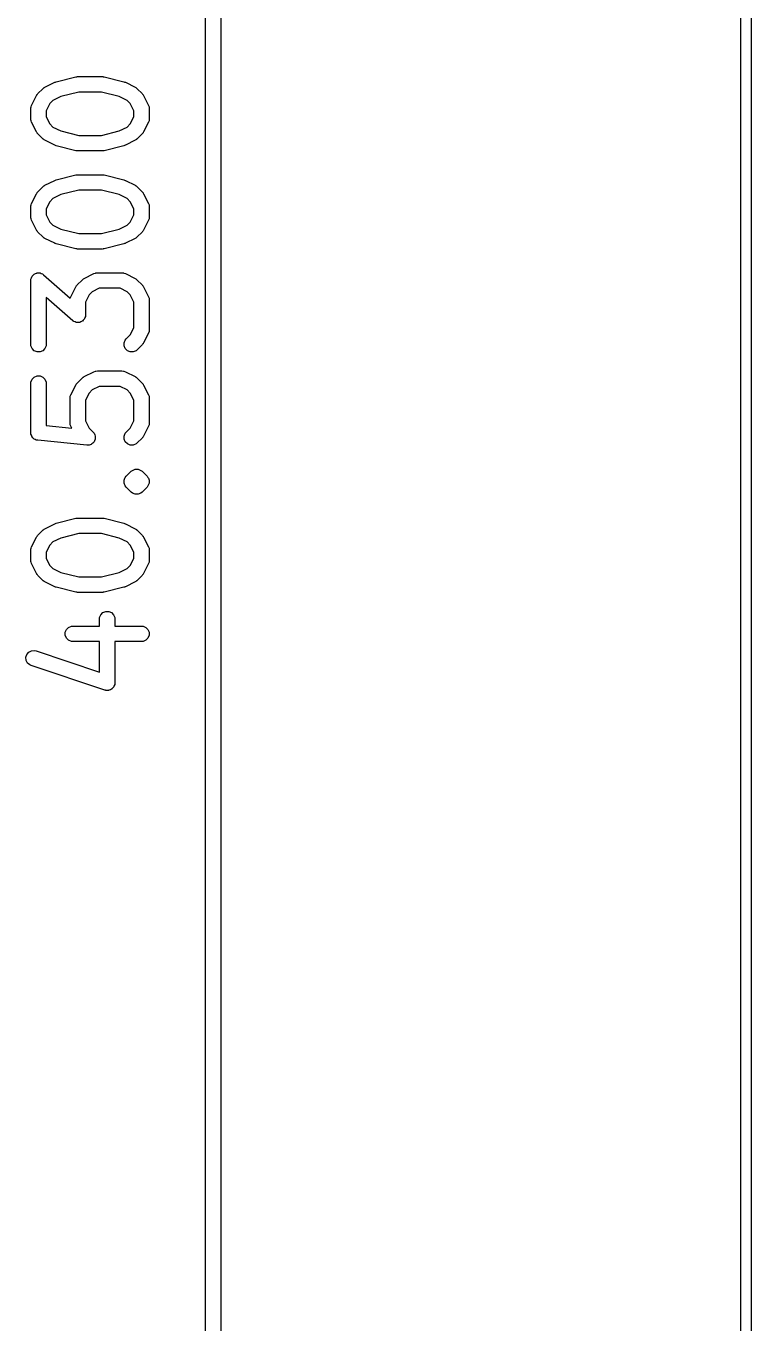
# Model space of a CAD drawing. Header units: inches. Extents: x 4.8 to 6.93, y -5.65 to -3.45.
# Drawn here: x 5.1185 to 5.3956, y -5.1571 to -4.6614 of the extents above; entities that cross this region are included whole.
import ezdxf

# ---------------------------------------------------------------- set-up
doc = ezdxf.new("R2010")
doc.units = ezdxf.units.IN
doc.header["$MEASUREMENT"] = 0
doc.layers.add('F.Silkscreen', color=41, linetype='CONTINUOUS', true_color=0xf2eda1)

msp = doc.modelspace()

# ---------------------------------------------------------------- linework, layer by layer
at = {"layer": 'F.Silkscreen', "linetype": 'CONTINUOUS'}
for p, q in [((5.1871, -5.51634), (5.1871, -3.9448)), ((5.193, -3.9448), (5.193, -5.51634)), ((5.39162, -5.42998), (5.39162, -4.03116)), ((5.39556, -4.03116), (5.39556, -5.42998)), ((5.12574, -4.68481), (5.12949, -4.68293)), ((5.12949, -4.68293), (5.12953, -4.68292)), ((5.12953, -4.68292), (5.12955, -4.6829)), ((5.12955, -4.6829), (5.12979, -4.68282)), ((5.12979, -4.68282), (5.13003, -4.68273)), ((5.13003, -4.68273), (5.13005, -4.68272)), ((5.13005, -4.68272), (5.13009, -4.68271)), ((5.13009, -4.68271), (5.13759, -4.68083)), ((5.13759, -4.68083), (5.13769, -4.68082)), ((5.13769, -4.68082), (5.13773, -4.6808)), ((5.13773, -4.6808), (5.13795, -4.68078)), ((5.13795, -4.68078), (5.13816, -4.68075)), ((5.13816, -4.68075), (5.13821, -4.68076)), ((5.13821, -4.68076), (5.13831, -4.68075)), ((5.13831, -4.68075), (5.14768, -4.68075)), ((5.14768, -4.68075), (5.14778, -4.68076)), ((5.14778, -4.68076), (5.14782, -4.68075)), ((5.14782, -4.68075), (5.14804, -4.68078)), ((5.14804, -4.68078), (5.14826, -4.6808)), ((5.14826, -4.6808), (5.1483, -4.68082)), ((5.1483, -4.68082), (5.1484, -4.68083)), ((5.1484, -4.68083), (5.1559, -4.68271)), ((5.1559, -4.68271), (5.15594, -4.68272)), ((5.15594, -4.68272), (5.15596, -4.68273)), ((5.15596, -4.68273), (5.1562, -4.68282)), ((5.1562, -4.68282), (5.15644, -4.6829)), ((5.15644, -4.6829), (5.15646, -4.68292)), ((5.15646, -4.68292), (5.1565, -4.68293)), ((5.1565, -4.68293), (5.16025, -4.68481)), ((5.12067, -4.69175), (5.12254, -4.688)), ((5.12254, -4.688), (5.1227, -4.68775)), ((5.1227, -4.68775), (5.12273, -4.68768)), ((5.12273, -4.68768), (5.1228, -4.6876)), ((5.1228, -4.6876), (5.12285, -4.68751)), ((5.12285, -4.68751), (5.12291, -4.68746)), ((5.12291, -4.68746), (5.1231, -4.68723)), ((5.1231, -4.68723), (5.12497, -4.68536)), ((5.12497, -4.68536), (5.1252, -4.68517)), ((5.1252, -4.68517), (5.12525, -4.68512)), ((5.12525, -4.68512), (5.12534, -4.68506)), ((5.12534, -4.68506), (5.12542, -4.68499)), ((5.12542, -4.68499), (5.12549, -4.68496)), ((5.12549, -4.68496), (5.12574, -4.68481)), ((5.13184, -4.68836), (5.12881, -4.68987)), ((5.13867, -4.68665), (5.13184, -4.68836)), ((5.14732, -4.68665), (5.13867, -4.68665)), ((5.15415, -4.68836), (5.14732, -4.68665)), ((5.15718, -4.68987), (5.15415, -4.68836)), ((5.16025, -4.68481), (5.1605, -4.68496)), ((5.1605, -4.68496), (5.16057, -4.68499)), ((5.16057, -4.68499), (5.16065, -4.68506)), ((5.16065, -4.68506), (5.16074, -4.68512)), ((5.16074, -4.68512), (5.16079, -4.68517)), ((5.16079, -4.68517), (5.16102, -4.68536)), ((5.16102, -4.68536), (5.16289, -4.68723)), ((5.16289, -4.68723), (5.16308, -4.68746)), ((5.16308, -4.68746), (5.16314, -4.68751)), ((5.16314, -4.68751), (5.16319, -4.6876)), ((5.16319, -4.6876), (5.16326, -4.68768)), ((5.16326, -4.68768), (5.16329, -4.68775)), ((5.16329, -4.68775), (5.16345, -4.688)), ((5.16345, -4.688), (5.16532, -4.69175)), ((5.12036, -4.69307), (5.12041, -4.6925)), ((5.12036, -4.69682), (5.12036, -4.69307)), ((5.12041, -4.6925), (5.12045, -4.6924)), ((5.12045, -4.6924), (5.12046, -4.69229)), ((5.12046, -4.69229), (5.12067, -4.69175)), ((5.12761, -4.69107), (5.12626, -4.69377)), ((5.12626, -4.69377), (5.12626, -4.69612)), ((5.12881, -4.68987), (5.12761, -4.69107)), ((5.15838, -4.69107), (5.15718, -4.68987)), ((5.15973, -4.69377), (5.15838, -4.69107)), ((5.15973, -4.69612), (5.15973, -4.69377)), ((5.16532, -4.69175), (5.16553, -4.69229)), ((5.16553, -4.69229), (5.16553, -4.6924)), ((5.16553, -4.6924), (5.16558, -4.6925)), ((5.16558, -4.6925), (5.16563, -4.69307)), ((5.16563, -4.69307), (5.16563, -4.69682)), ((5.12041, -4.6974), (5.12036, -4.69682)), ((5.12045, -4.6975), (5.12041, -4.6974)), ((5.12046, -4.6976), (5.12045, -4.6975)), ((5.12067, -4.69814), (5.12046, -4.6976)), ((5.12254, -4.70189), (5.12067, -4.69814)), ((5.12626, -4.69612), (5.12761, -4.69882)), ((5.12761, -4.69882), (5.12881, -4.70002)), ((5.15718, -4.70002), (5.15838, -4.69882)), ((5.15838, -4.69882), (5.15973, -4.69612)), ((5.16532, -4.69814), (5.16345, -4.70189)), ((5.16553, -4.6976), (5.16532, -4.69814)), ((5.16558, -4.6974), (5.16553, -4.6975)), ((5.16553, -4.6975), (5.16553, -4.6976)), ((5.16563, -4.69682), (5.16558, -4.6974)), ((5.1227, -4.70214), (5.12254, -4.70189)), ((5.12273, -4.70221), (5.1227, -4.70214)), ((5.1228, -4.70229), (5.12273, -4.70221)), ((5.12285, -4.70238), (5.1228, -4.70229)), ((5.12291, -4.70243), (5.12285, -4.70238)), ((5.1231, -4.70266), (5.12291, -4.70243)), ((5.12497, -4.70453), (5.1231, -4.70266)), ((5.12881, -4.70002), (5.13184, -4.70153)), ((5.13184, -4.70153), (5.13867, -4.70324)), ((5.13867, -4.70324), (5.14732, -4.70324)), ((5.14732, -4.70324), (5.15415, -4.70153)), ((5.15415, -4.70153), (5.15718, -4.70002)), ((5.16289, -4.70266), (5.16102, -4.70453)), ((5.16308, -4.70243), (5.16289, -4.70266)), ((5.16314, -4.70238), (5.16308, -4.70243)), ((5.16319, -4.70229), (5.16314, -4.70238)), ((5.16326, -4.70221), (5.16319, -4.70229)), ((5.16329, -4.70214), (5.16326, -4.70221)), ((5.16345, -4.70189), (5.16329, -4.70214)), ((5.1252, -4.70472), (5.12497, -4.70453)), ((5.12525, -4.70478), (5.1252, -4.70472)), ((5.12534, -4.70483), (5.12525, -4.70478)), ((5.12542, -4.7049), (5.12534, -4.70483)), ((5.12549, -4.70493), (5.12542, -4.7049)), ((5.12574, -4.70509), (5.12549, -4.70493)), ((5.12949, -4.70696), (5.12574, -4.70509)), ((5.12953, -4.70698), (5.12949, -4.70696)), ((5.12955, -4.70699), (5.12953, -4.70698)), ((5.12979, -4.70708), (5.12955, -4.70699)), ((5.13003, -4.70717), (5.12979, -4.70708)), ((5.13005, -4.70717), (5.13003, -4.70717)), ((5.13009, -4.70719), (5.13005, -4.70717)), ((5.13759, -4.70906), (5.13009, -4.70719)), ((5.13769, -4.70907), (5.13759, -4.70906)), ((5.13773, -4.70909), (5.13769, -4.70907)), ((5.13795, -4.70911), (5.13773, -4.70909)), ((5.13816, -4.70914), (5.13795, -4.70911)), ((5.13821, -4.70914), (5.13816, -4.70914)), ((5.13831, -4.70915), (5.13821, -4.70914)), ((5.14768, -4.70915), (5.13831, -4.70915)), ((5.14778, -4.70914), (5.14768, -4.70915)), ((5.14782, -4.70914), (5.14778, -4.70914)), ((5.14804, -4.70911), (5.14782, -4.70914)), ((5.14826, -4.70909), (5.14804, -4.70911)), ((5.1483, -4.70907), (5.14826, -4.70909)), ((5.1484, -4.70906), (5.1483, -4.70907)), ((5.1559, -4.70719), (5.1484, -4.70906)), ((5.15594, -4.70717), (5.1559, -4.70719)), ((5.15596, -4.70717), (5.15594, -4.70717)), ((5.1562, -4.70708), (5.15596, -4.70717)), ((5.15644, -4.70699), (5.1562, -4.70708)), ((5.15646, -4.70698), (5.15644, -4.70699)), ((5.1565, -4.70696), (5.15646, -4.70698)), ((5.16025, -4.70509), (5.1565, -4.70696)), ((5.1605, -4.70493), (5.16025, -4.70509)), ((5.16057, -4.7049), (5.1605, -4.70493)), ((5.16065, -4.70483), (5.16057, -4.7049)), ((5.16074, -4.70478), (5.16065, -4.70483)), ((5.16079, -4.70472), (5.16074, -4.70478)), ((5.16102, -4.70453), (5.16079, -4.70472)), ((5.13009, -4.7202), (5.13759, -4.71833)), ((5.13759, -4.71833), (5.13769, -4.71831)), ((5.13769, -4.71831), (5.13773, -4.7183)), ((5.13773, -4.7183), (5.13795, -4.71828)), ((5.13795, -4.71828), (5.13816, -4.71824)), ((5.13816, -4.71824), (5.13821, -4.71825)), ((5.13821, -4.71825), (5.13831, -4.71824)), ((5.13831, -4.71824), (5.14768, -4.71824)), ((5.14768, -4.71824), (5.14778, -4.71825)), ((5.14778, -4.71825), (5.14782, -4.71824)), ((5.14782, -4.71824), (5.14804, -4.71828)), ((5.14804, -4.71828), (5.14826, -4.7183)), ((5.14826, -4.7183), (5.1483, -4.71831)), ((5.1483, -4.71831), (5.1484, -4.71833)), ((5.1484, -4.71833), (5.1559, -4.7202)), ((5.1231, -4.72473), (5.12497, -4.72286)), ((5.12497, -4.72286), (5.1252, -4.72267)), ((5.1252, -4.72267), (5.12525, -4.72261)), ((5.12525, -4.72261), (5.12534, -4.72255)), ((5.12534, -4.72255), (5.12542, -4.72249)), ((5.12542, -4.72249), (5.12549, -4.72246)), ((5.12549, -4.72246), (5.12574, -4.7223)), ((5.12574, -4.7223), (5.12949, -4.72043)), ((5.12949, -4.72043), (5.12953, -4.72041)), ((5.12953, -4.72041), (5.12955, -4.7204)), ((5.12955, -4.7204), (5.12979, -4.72031)), ((5.12979, -4.72031), (5.13003, -4.72022)), ((5.13003, -4.72022), (5.13005, -4.72022)), ((5.13005, -4.72022), (5.13009, -4.7202)), ((5.1559, -4.7202), (5.15594, -4.72022)), ((5.15594, -4.72022), (5.15596, -4.72022)), ((5.15596, -4.72022), (5.1562, -4.72031)), ((5.1562, -4.72031), (5.15644, -4.7204)), ((5.15644, -4.7204), (5.15646, -4.72041)), ((5.15646, -4.72041), (5.1565, -4.72043)), ((5.1565, -4.72043), (5.16025, -4.7223)), ((5.16025, -4.7223), (5.1605, -4.72246)), ((5.1605, -4.72246), (5.16057, -4.72249)), ((5.16057, -4.72249), (5.16065, -4.72255)), ((5.16065, -4.72255), (5.16074, -4.72261)), ((5.16074, -4.72261), (5.16079, -4.72267)), ((5.16079, -4.72267), (5.16102, -4.72286)), ((5.16102, -4.72286), (5.16289, -4.72473)), ((5.12067, -4.72925), (5.12254, -4.7255)), ((5.12254, -4.7255), (5.1227, -4.72525)), ((5.1227, -4.72525), (5.12273, -4.72518)), ((5.12273, -4.72518), (5.1228, -4.7251)), ((5.1228, -4.7251), (5.12285, -4.72501)), ((5.12285, -4.72501), (5.12291, -4.72496)), ((5.12291, -4.72496), (5.1231, -4.72473)), ((5.12761, -4.72857), (5.12626, -4.73126)), ((5.12881, -4.72737), (5.12761, -4.72857)), ((5.13184, -4.72585), (5.12881, -4.72737)), ((5.13867, -4.72415), (5.13184, -4.72585)), ((5.14732, -4.72415), (5.13867, -4.72415)), ((5.15415, -4.72585), (5.14732, -4.72415)), ((5.15718, -4.72737), (5.15415, -4.72585)), ((5.15838, -4.72857), (5.15718, -4.72737)), ((5.15973, -4.73126), (5.15838, -4.72857)), ((5.16289, -4.72473), (5.16308, -4.72496)), ((5.16308, -4.72496), (5.16314, -4.72501)), ((5.16314, -4.72501), (5.16319, -4.7251)), ((5.16319, -4.7251), (5.16326, -4.72518)), ((5.16326, -4.72518), (5.16329, -4.72525)), ((5.16329, -4.72525), (5.16345, -4.7255)), ((5.16345, -4.7255), (5.16532, -4.72925)), ((5.12036, -4.73057), (5.12041, -4.72999)), ((5.12036, -4.73432), (5.12036, -4.73057)), ((5.12041, -4.72999), (5.12045, -4.72989)), ((5.12045, -4.72989), (5.12046, -4.72979)), ((5.12046, -4.72979), (5.12067, -4.72925)), ((5.12626, -4.73126), (5.12626, -4.73362)), ((5.12626, -4.73362), (5.12761, -4.73632)), ((5.15838, -4.73632), (5.15973, -4.73362)), ((5.15973, -4.73362), (5.15973, -4.73126)), ((5.16532, -4.72925), (5.16553, -4.72979)), ((5.16553, -4.72979), (5.16553, -4.72989)), ((5.16553, -4.72989), (5.16558, -4.72999)), ((5.16558, -4.72999), (5.16563, -4.73057)), ((5.16563, -4.73057), (5.16563, -4.73432)), ((5.12041, -4.73489), (5.12036, -4.73432)), ((5.12045, -4.73499), (5.12041, -4.73489)), ((5.12046, -4.7351), (5.12045, -4.73499)), ((5.12067, -4.73564), (5.12046, -4.7351)), ((5.12254, -4.73939), (5.12067, -4.73564)), ((5.12761, -4.73632), (5.12881, -4.73751)), ((5.12881, -4.73751), (5.13184, -4.73903)), ((5.15415, -4.73903), (5.15718, -4.73751)), ((5.15718, -4.73751), (5.15838, -4.73632)), ((5.16532, -4.73564), (5.16345, -4.73939)), ((5.16553, -4.7351), (5.16532, -4.73564)), ((5.16558, -4.73489), (5.16553, -4.73499)), ((5.16553, -4.73499), (5.16553, -4.7351)), ((5.16563, -4.73432), (5.16558, -4.73489)), ((5.1227, -4.73963), (5.12254, -4.73939)), ((5.12273, -4.73971), (5.1227, -4.73963)), ((5.1228, -4.73979), (5.12273, -4.73971)), ((5.12285, -4.73988), (5.1228, -4.73979)), ((5.12291, -4.73993), (5.12285, -4.73988)), ((5.1231, -4.74015), (5.12291, -4.73993)), ((5.12497, -4.74203), (5.1231, -4.74015)), ((5.1252, -4.74221), (5.12497, -4.74203)), ((5.12525, -4.74227), (5.1252, -4.74221)), ((5.12534, -4.74233), (5.12525, -4.74227)), ((5.12542, -4.7424), (5.12534, -4.74233)), ((5.12549, -4.74243), (5.12542, -4.7424)), ((5.12574, -4.74258), (5.12549, -4.74243)), ((5.12949, -4.74446), (5.12574, -4.74258)), ((5.13184, -4.73903), (5.13867, -4.74074)), ((5.13867, -4.74074), (5.14732, -4.74074)), ((5.14732, -4.74074), (5.15415, -4.73903)), ((5.16025, -4.74258), (5.1565, -4.74446)), ((5.1605, -4.74243), (5.16025, -4.74258)), ((5.16057, -4.7424), (5.1605, -4.74243)), ((5.16065, -4.74233), (5.16057, -4.7424)), ((5.16074, -4.74227), (5.16065, -4.74233)), ((5.16079, -4.74221), (5.16074, -4.74227)), ((5.16102, -4.74203), (5.16079, -4.74221)), ((5.16289, -4.74015), (5.16102, -4.74203)), ((5.16308, -4.73993), (5.16289, -4.74015)), ((5.16314, -4.73988), (5.16308, -4.73993)), ((5.16319, -4.73979), (5.16314, -4.73988)), ((5.16326, -4.73971), (5.16319, -4.73979)), ((5.16329, -4.73963), (5.16326, -4.73971)), ((5.16345, -4.73939), (5.16329, -4.73963)), ((5.12953, -4.74447), (5.12949, -4.74446)), ((5.12955, -4.74449), (5.12953, -4.74447)), ((5.12979, -4.74457), (5.12955, -4.74449)), ((5.13003, -4.74466), (5.12979, -4.74457)), ((5.13005, -4.74467), (5.13003, -4.74466)), ((5.13009, -4.74468), (5.13005, -4.74467)), ((5.13759, -4.74656), (5.13009, -4.74468)), ((5.13769, -4.74657), (5.13759, -4.74656)), ((5.13773, -4.74659), (5.13769, -4.74657)), ((5.13795, -4.74661), (5.13773, -4.74659)), ((5.13816, -4.74664), (5.13795, -4.74661)), ((5.13821, -4.74663), (5.13816, -4.74664)), ((5.13831, -4.74664), (5.13821, -4.74663)), ((5.14768, -4.74664), (5.13831, -4.74664)), ((5.14778, -4.74663), (5.14768, -4.74664)), ((5.14782, -4.74664), (5.14778, -4.74663)), ((5.14804, -4.74661), (5.14782, -4.74664)), ((5.14826, -4.74659), (5.14804, -4.74661)), ((5.1483, -4.74657), (5.14826, -4.74659)), ((5.1484, -4.74656), (5.1483, -4.74657)), ((5.1559, -4.74468), (5.1484, -4.74656)), ((5.15594, -4.74467), (5.1559, -4.74468)), ((5.15596, -4.74466), (5.15594, -4.74467)), ((5.1562, -4.74457), (5.15596, -4.74466)), ((5.15644, -4.74449), (5.1562, -4.74457)), ((5.15646, -4.74447), (5.15644, -4.74449)), ((5.1565, -4.74446), (5.15646, -4.74447)), ((5.12036, -4.75869), (5.12039, -4.75838)), ((5.12036, -4.78306), (5.12036, -4.75869)), ((5.12038, -4.75831), (5.1204, -4.75825)), ((5.12039, -4.75838), (5.12038, -4.75831)), ((5.1204, -4.75825), (5.12041, -4.75811)), ((5.12041, -4.75811), (5.1206, -4.75767)), ((5.1206, -4.75767), (5.12075, -4.75722)), ((5.12075, -4.75722), (5.12082, -4.75714)), ((5.12082, -4.75714), (5.12085, -4.75705)), ((5.12085, -4.75705), (5.12119, -4.75671)), ((5.12119, -4.75671), (5.12151, -4.75635)), ((5.12151, -4.75635), (5.1216, -4.7563)), ((5.1216, -4.7563), (5.12167, -4.75623)), ((5.12167, -4.75623), (5.12211, -4.75605)), ((5.12211, -4.75605), (5.12254, -4.75584)), ((5.12254, -4.75584), (5.12264, -4.75583)), ((5.12264, -4.75583), (5.12273, -4.75579)), ((5.12273, -4.75579), (5.12321, -4.75579)), ((5.12321, -4.75579), (5.12369, -4.75576)), ((5.12369, -4.75576), (5.12379, -4.75579)), ((5.12379, -4.75579), (5.12389, -4.75579)), ((5.12389, -4.75579), (5.12433, -4.75598)), ((5.12433, -4.75598), (5.12478, -4.75613)), ((5.12478, -4.75613), (5.1249, -4.75621)), ((5.1249, -4.75621), (5.12495, -4.75623)), ((5.12495, -4.75623), (5.125, -4.75629)), ((5.125, -4.75629), (5.12525, -4.75647)), ((5.12525, -4.75647), (5.13546, -4.7654)), ((5.13809, -4.76035), (5.13997, -4.75848)), ((5.13997, -4.75848), (5.1402, -4.75829)), ((5.1402, -4.75829), (5.14025, -4.75823)), ((5.14025, -4.75823), (5.14034, -4.75817)), ((5.14034, -4.75817), (5.14042, -4.75811)), ((5.14042, -4.75811), (5.14049, -4.75808)), ((5.14049, -4.75808), (5.14074, -4.75792)), ((5.14074, -4.75792), (5.14449, -4.75605)), ((5.14449, -4.75605), (5.14503, -4.75584)), ((5.14503, -4.75584), (5.14513, -4.75583)), ((5.14513, -4.75583), (5.14523, -4.75579)), ((5.14523, -4.75579), (5.14581, -4.75574)), ((5.14581, -4.75574), (5.15518, -4.75574)), ((5.15518, -4.75574), (5.15576, -4.75579)), ((5.15576, -4.75579), (5.15585, -4.75583)), ((5.15585, -4.75583), (5.15596, -4.75584)), ((5.15596, -4.75584), (5.1565, -4.75605)), ((5.1565, -4.75605), (5.16025, -4.75792)), ((5.16025, -4.75792), (5.1605, -4.75808)), ((5.1605, -4.75808), (5.16057, -4.75811)), ((5.16057, -4.75811), (5.16065, -4.75817)), ((5.16065, -4.75817), (5.16074, -4.75823)), ((5.16074, -4.75823), (5.16079, -4.75829)), ((5.16079, -4.75829), (5.16102, -4.75848)), ((5.16102, -4.75848), (5.16289, -4.76035)), ((5.13567, -4.76487), (5.13754, -4.76112)), ((5.13754, -4.76112), (5.1377, -4.76087)), ((5.1377, -4.76087), (5.13773, -4.7608)), ((5.13773, -4.7608), (5.13779, -4.76072)), ((5.13779, -4.76072), (5.13785, -4.76063)), ((5.13785, -4.76063), (5.13791, -4.76058)), ((5.13791, -4.76058), (5.13809, -4.76035)), ((5.14381, -4.76299), (5.14261, -4.76419)), ((5.1465, -4.76164), (5.14381, -4.76299)), ((5.15448, -4.76164), (5.1465, -4.76164)), ((5.15718, -4.76299), (5.15448, -4.76164)), ((5.15838, -4.76419), (5.15718, -4.76299)), ((5.16289, -4.76035), (5.16308, -4.76058)), ((5.16308, -4.76058), (5.16314, -4.76063)), ((5.16314, -4.76063), (5.16319, -4.76072)), ((5.16319, -4.76072), (5.16326, -4.7608)), ((5.16326, -4.7608), (5.16329, -4.76087)), ((5.16329, -4.76087), (5.16345, -4.76112)), ((5.16345, -4.76112), (5.16532, -4.76487)), ((5.13636, -4.77403), (5.12626, -4.7652)), ((5.12626, -4.7652), (5.12626, -4.78306)), ((5.13546, -4.7654), (5.13567, -4.76487)), ((5.14261, -4.76419), (5.14126, -4.76689)), ((5.14126, -4.76689), (5.14126, -4.77181)), ((5.15973, -4.76689), (5.15838, -4.76419)), ((5.15973, -4.77674), (5.15973, -4.76689)), ((5.16532, -4.76487), (5.16553, -4.76541)), ((5.16553, -4.76541), (5.16553, -4.76551)), ((5.16553, -4.76551), (5.16558, -4.76561)), ((5.16558, -4.76561), (5.16563, -4.76619)), ((5.16563, -4.76619), (5.16563, -4.77744)), ((5.14076, -4.77345), (5.14042, -4.77379)), ((5.1408, -4.77336), (5.14076, -4.77345)), ((5.14087, -4.77329), (5.1408, -4.77336)), ((5.14102, -4.77283), (5.14087, -4.77329)), ((5.1412, -4.77239), (5.14102, -4.77283)), ((5.14122, -4.77225), (5.1412, -4.77239)), ((5.14124, -4.77219), (5.14122, -4.77225)), ((5.14126, -4.77181), (5.14123, -4.77212)), ((5.14123, -4.77212), (5.14124, -4.77219)), ((5.13661, -4.77421), (5.13636, -4.77403)), ((5.13667, -4.77427), (5.13661, -4.77421)), ((5.13672, -4.77429), (5.13667, -4.77427)), ((5.13683, -4.77437), (5.13672, -4.77429)), ((5.13729, -4.77452), (5.13683, -4.77437)), ((5.13773, -4.77471), (5.13729, -4.77452)), ((5.13783, -4.77471), (5.13773, -4.77471)), ((5.13793, -4.77474), (5.13783, -4.77471)), ((5.1384, -4.77471), (5.13793, -4.77474)), ((5.13888, -4.77471), (5.1384, -4.77471)), ((5.13898, -4.77467), (5.13888, -4.77471)), ((5.13907, -4.77466), (5.13898, -4.77467)), ((5.1395, -4.77445), (5.13907, -4.77466)), ((5.13995, -4.77427), (5.1395, -4.77445)), ((5.14002, -4.7742), (5.13995, -4.77427)), ((5.14011, -4.77415), (5.14002, -4.7742)), ((5.14042, -4.77379), (5.14011, -4.77415)), ((5.15838, -4.77944), (5.15973, -4.77674)), ((5.16553, -4.77822), (5.16532, -4.77876)), ((5.16558, -4.77801), (5.16553, -4.77811)), ((5.16553, -4.77811), (5.16553, -4.77822)), ((5.16563, -4.77744), (5.16558, -4.77801)), ((5.12041, -4.78364), (5.12036, -4.78306)), ((5.12626, -4.78306), (5.12621, -4.78364)), ((5.15603, -4.78248), (5.15647, -4.78142)), ((5.15603, -4.78364), (5.15603, -4.78248)), ((5.15647, -4.78142), (5.15684, -4.78097)), ((5.15684, -4.78097), (5.15838, -4.77944)), ((5.16289, -4.78327), (5.16102, -4.78515)), ((5.16308, -4.78305), (5.16289, -4.78327)), ((5.16314, -4.783), (5.16308, -4.78305)), ((5.16319, -4.78291), (5.16314, -4.783)), ((5.16326, -4.78283), (5.16319, -4.78291)), ((5.16329, -4.78275), (5.16326, -4.78283)), ((5.16345, -4.78251), (5.16329, -4.78275)), ((5.16532, -4.77876), (5.16345, -4.78251)), ((5.12085, -4.7847), (5.12041, -4.78364)), ((5.12167, -4.78552), (5.12085, -4.7847)), ((5.12273, -4.78596), (5.12167, -4.78552)), ((5.12389, -4.78596), (5.12273, -4.78596)), ((5.12495, -4.78552), (5.12389, -4.78596)), ((5.12576, -4.7847), (5.12495, -4.78552)), ((5.12621, -4.78364), (5.12576, -4.7847)), ((5.15647, -4.7847), (5.15603, -4.78364)), ((5.15729, -4.78552), (5.15647, -4.7847)), ((5.15835, -4.78596), (5.15729, -4.78552)), ((5.15951, -4.78596), (5.15835, -4.78596)), ((5.16057, -4.78552), (5.15951, -4.78596)), ((5.16102, -4.78515), (5.16057, -4.78552)), ((5.14449, -4.79354), (5.14503, -4.79334)), ((5.14503, -4.79334), (5.14513, -4.79333)), ((5.14513, -4.79333), (5.14523, -4.79329)), ((5.14523, -4.79329), (5.14581, -4.79323)), ((5.14581, -4.79323), (5.15518, -4.79323)), ((5.15518, -4.79323), (5.15576, -4.79329)), ((5.15576, -4.79329), (5.15585, -4.79333)), ((5.15585, -4.79333), (5.15596, -4.79334)), ((5.15596, -4.79334), (5.1565, -4.79354)), ((5.12036, -4.79806), (5.12041, -4.79748)), ((5.12036, -4.81681), (5.12036, -4.79806)), ((5.12041, -4.79748), (5.12085, -4.79642)), ((5.12085, -4.79642), (5.12167, -4.7956)), ((5.12167, -4.7956), (5.12273, -4.79516)), ((5.12273, -4.79516), (5.12389, -4.79516)), ((5.12389, -4.79516), (5.12495, -4.7956)), ((5.12495, -4.7956), (5.12576, -4.79642)), ((5.12576, -4.79642), (5.12621, -4.79748)), ((5.12621, -4.79748), (5.12626, -4.79806)), ((5.12626, -4.79806), (5.12626, -4.81413)), ((5.13754, -4.79861), (5.1377, -4.79837)), ((5.1377, -4.79837), (5.13773, -4.79829)), ((5.13773, -4.79829), (5.13779, -4.79821)), ((5.13779, -4.79821), (5.13785, -4.79812)), ((5.13785, -4.79812), (5.13791, -4.79807)), ((5.13791, -4.79807), (5.13809, -4.79785)), ((5.13809, -4.79785), (5.13997, -4.79597)), ((5.13997, -4.79597), (5.1402, -4.79579)), ((5.1402, -4.79579), (5.14025, -4.79573)), ((5.14025, -4.79573), (5.14034, -4.79567)), ((5.14034, -4.79567), (5.14042, -4.7956)), ((5.14042, -4.7956), (5.14049, -4.79557)), ((5.14049, -4.79557), (5.14074, -4.79542)), ((5.14074, -4.79542), (5.14449, -4.79354)), ((5.1565, -4.79354), (5.16025, -4.79542)), ((5.16025, -4.79542), (5.1605, -4.79557)), ((5.1605, -4.79557), (5.16057, -4.7956)), ((5.16057, -4.7956), (5.16065, -4.79567)), ((5.16065, -4.79567), (5.16074, -4.79573)), ((5.16074, -4.79573), (5.16079, -4.79579)), ((5.16079, -4.79579), (5.16102, -4.79597)), ((5.16102, -4.79597), (5.16289, -4.79785)), ((5.16289, -4.79785), (5.16308, -4.79807)), ((5.16308, -4.79807), (5.16314, -4.79812)), ((5.16314, -4.79812), (5.16319, -4.79821)), ((5.16319, -4.79821), (5.16326, -4.79829)), ((5.16326, -4.79829), (5.16329, -4.79837)), ((5.16329, -4.79837), (5.16345, -4.79861)), ((5.13535, -4.80368), (5.13541, -4.80311)), ((5.13541, -4.80311), (5.13545, -4.80301)), ((5.13545, -4.80301), (5.13546, -4.8029)), ((5.13546, -4.8029), (5.13567, -4.80236)), ((5.13567, -4.80236), (5.13754, -4.79861)), ((5.14261, -4.80168), (5.14126, -4.80438)), ((5.14381, -4.80049), (5.14261, -4.80168)), ((5.1465, -4.79914), (5.14381, -4.80049)), ((5.15448, -4.79914), (5.1465, -4.79914)), ((5.15718, -4.80049), (5.15448, -4.79914)), ((5.15838, -4.80168), (5.15718, -4.80049)), ((5.15973, -4.80438), (5.15838, -4.80168)), ((5.16345, -4.79861), (5.16532, -4.80236)), ((5.16532, -4.80236), (5.16553, -4.8029)), ((5.16553, -4.8029), (5.16553, -4.80301)), ((5.16553, -4.80301), (5.16558, -4.80311)), ((5.16558, -4.80311), (5.16563, -4.80368)), ((5.13535, -4.81306), (5.13535, -4.80368)), ((5.14126, -4.80438), (5.14126, -4.81236)), ((5.15973, -4.81236), (5.15973, -4.80438)), ((5.16563, -4.80368), (5.16563, -4.81306)), ((5.13541, -4.81363), (5.13535, -4.81306)), ((5.14126, -4.81236), (5.14261, -4.81506)), ((5.15838, -4.81506), (5.15973, -4.81236)), ((5.16563, -4.81306), (5.16558, -4.81363)), ((5.12038, -4.81702), (5.12036, -4.81681)), ((5.12037, -4.81709), (5.12038, -4.81702)), ((5.12039, -4.81716), (5.12037, -4.81709)), ((5.12041, -4.81738), (5.12039, -4.81716)), ((5.12058, -4.81778), (5.12041, -4.81738)), ((5.1207, -4.81819), (5.12058, -4.81778)), ((5.1208, -4.81831), (5.1207, -4.81819)), ((5.12626, -4.81413), (5.13603, -4.81511)), ((5.13545, -4.81373), (5.13541, -4.81363)), ((5.13546, -4.81384), (5.13545, -4.81373)), ((5.13567, -4.81438), (5.13546, -4.81384)), ((5.13603, -4.81511), (5.13567, -4.81438)), ((5.14261, -4.81506), (5.14414, -4.81659)), ((5.14414, -4.81659), (5.14451, -4.81704)), ((5.14451, -4.81704), (5.14457, -4.81718)), ((5.14457, -4.81718), (5.14466, -4.81729)), ((5.14466, -4.81729), (5.14479, -4.81771)), ((5.14479, -4.81771), (5.14495, -4.81811)), ((5.14495, -4.81811), (5.14495, -4.81825)), ((5.14495, -4.81825), (5.145, -4.8184)), ((5.15603, -4.81811), (5.15647, -4.81704)), ((5.15603, -4.81926), (5.15603, -4.81811)), ((5.15647, -4.81704), (5.15684, -4.81659)), ((5.15684, -4.81659), (5.15838, -4.81506)), ((5.16345, -4.81813), (5.16329, -4.81838)), ((5.16532, -4.81438), (5.16345, -4.81813)), ((5.16553, -4.81384), (5.16532, -4.81438)), ((5.16558, -4.81363), (5.16553, -4.81373)), ((5.16553, -4.81373), (5.16553, -4.81384)), ((5.12085, -4.81845), (5.1208, -4.81831)), ((5.12116, -4.81875), (5.12085, -4.81845)), ((5.12143, -4.81909), (5.12116, -4.81875)), ((5.12156, -4.81916), (5.12143, -4.81909)), ((5.12167, -4.81926), (5.12156, -4.81916)), ((5.12207, -4.81943), (5.12167, -4.81926)), ((5.12245, -4.81963), (5.12207, -4.81943)), ((5.12267, -4.81967), (5.12245, -4.81963)), ((5.12273, -4.8197), (5.12267, -4.81967)), ((5.12281, -4.8197), (5.12273, -4.8197)), ((5.12302, -4.81974), (5.12281, -4.8197)), ((5.14176, -4.82162), (5.12302, -4.81974)), ((5.14234, -4.82162), (5.14176, -4.82162)), ((5.14248, -4.82158), (5.14234, -4.82162)), ((5.14263, -4.82158), (5.14248, -4.82158)), ((5.14303, -4.82141), (5.14263, -4.82158)), ((5.14344, -4.82129), (5.14303, -4.82141)), ((5.14356, -4.82119), (5.14344, -4.82129)), ((5.1437, -4.82114), (5.14356, -4.82119)), ((5.144, -4.82083), (5.1437, -4.82114)), ((5.14434, -4.82056), (5.144, -4.82083)), ((5.14441, -4.82043), (5.14434, -4.82056)), ((5.14451, -4.82032), (5.14441, -4.82043)), ((5.14468, -4.81992), (5.14451, -4.82032)), ((5.14488, -4.81954), (5.14468, -4.81992)), ((5.1449, -4.81939), (5.14488, -4.81954)), ((5.14495, -4.81926), (5.1449, -4.81939)), ((5.145, -4.8184), (5.14495, -4.81883)), ((5.14495, -4.81883), (5.14495, -4.81926)), ((5.15647, -4.82032), (5.15603, -4.81926)), ((5.15729, -4.82114), (5.15647, -4.82032)), ((5.15835, -4.82158), (5.15729, -4.82114)), ((5.15951, -4.82158), (5.15835, -4.82158)), ((5.16057, -4.82114), (5.15951, -4.82158)), ((5.16102, -4.82077), (5.16057, -4.82114)), ((5.16289, -4.81889), (5.16102, -4.82077)), ((5.16308, -4.81867), (5.16289, -4.81889)), ((5.16314, -4.81862), (5.16308, -4.81867)), ((5.16319, -4.81853), (5.16314, -4.81862)), ((5.16326, -4.81845), (5.16319, -4.81853)), ((5.16329, -4.81838), (5.16326, -4.81845)), ((5.15684, -4.83347), (5.15872, -4.83159)), ((5.15872, -4.83159), (5.15916, -4.83122)), ((5.15916, -4.83122), (5.16023, -4.83078)), ((5.16023, -4.83078), (5.16138, -4.83078)), ((5.16138, -4.83078), (5.16244, -4.83122)), ((5.16244, -4.83122), (5.16244, -4.83122)), ((5.16244, -4.83122), (5.16289, -4.83159)), ((5.16289, -4.83159), (5.16477, -4.83347)), ((5.15603, -4.83498), (5.15633, -4.83426)), ((5.15603, -4.83613), (5.15603, -4.83498)), ((5.15647, -4.83719), (5.15603, -4.83613)), ((5.15633, -4.83426), (5.15647, -4.83391)), ((5.15647, -4.83391), (5.15684, -4.83347)), ((5.15647, -4.83391), (5.15647, -4.83391)), ((5.15684, -4.83764), (5.15647, -4.83719)), ((5.15647, -4.83719), (5.15647, -4.83719)), ((5.15872, -4.83952), (5.15684, -4.83764)), ((5.16477, -4.83764), (5.16289, -4.83952)), ((5.16477, -4.83347), (5.16513, -4.83391)), ((5.16513, -4.83719), (5.16477, -4.83764)), ((5.16513, -4.83391), (5.16528, -4.83426)), ((5.16558, -4.83613), (5.16513, -4.83719)), ((5.16528, -4.83426), (5.16558, -4.83498)), ((5.16558, -4.83498), (5.16558, -4.83613)), ((5.15916, -4.83988), (5.15872, -4.83952)), ((5.16023, -4.84033), (5.15916, -4.83988)), ((5.16138, -4.84033), (5.16023, -4.84033)), ((5.16244, -4.83988), (5.16138, -4.84033)), ((5.16289, -4.83952), (5.16244, -4.83988)), ((5.12574, -4.85354), (5.12949, -4.85166)), ((5.12949, -4.85166), (5.12953, -4.85164)), ((5.12953, -4.85164), (5.12955, -4.85163)), ((5.12955, -4.85163), (5.12979, -4.85155)), ((5.12979, -4.85155), (5.13003, -4.85145)), ((5.13003, -4.85145), (5.13005, -4.85145)), ((5.13005, -4.85145), (5.13009, -4.85144)), ((5.13009, -4.85144), (5.13759, -4.84956)), ((5.13759, -4.84956), (5.13769, -4.84955)), ((5.13769, -4.84955), (5.13773, -4.84953)), ((5.13773, -4.84953), (5.13795, -4.84951)), ((5.13795, -4.84951), (5.13816, -4.84948)), ((5.13816, -4.84948), (5.13821, -4.84948)), ((5.13821, -4.84948), (5.13831, -4.84947)), ((5.13831, -4.84947), (5.14768, -4.84947)), ((5.14768, -4.84947), (5.14778, -4.84948)), ((5.14778, -4.84948), (5.14782, -4.84948)), ((5.14782, -4.84948), (5.14804, -4.84951)), ((5.14804, -4.84951), (5.14826, -4.84953)), ((5.14826, -4.84953), (5.1483, -4.84955)), ((5.1483, -4.84955), (5.1484, -4.84956)), ((5.1484, -4.84956), (5.1559, -4.85144)), ((5.1559, -4.85144), (5.15594, -4.85145)), ((5.15594, -4.85145), (5.15596, -4.85145)), ((5.15596, -4.85145), (5.1562, -4.85155)), ((5.1562, -4.85155), (5.15644, -4.85163)), ((5.15644, -4.85163), (5.15646, -4.85164)), ((5.15646, -4.85164), (5.1565, -4.85166)), ((5.1565, -4.85166), (5.16025, -4.85354)), ((5.12067, -4.86048), (5.12254, -4.85673)), ((5.12254, -4.85673), (5.1227, -4.85648)), ((5.1227, -4.85648), (5.12273, -4.85641)), ((5.12273, -4.85641), (5.1228, -4.85633)), ((5.1228, -4.85633), (5.12285, -4.85624)), ((5.12285, -4.85624), (5.12291, -4.85619)), ((5.12291, -4.85619), (5.1231, -4.85596)), ((5.1231, -4.85596), (5.12497, -4.85409)), ((5.12497, -4.85409), (5.1252, -4.8539)), ((5.1252, -4.8539), (5.12525, -4.85384)), ((5.12525, -4.85384), (5.12534, -4.85379)), ((5.12534, -4.85379), (5.12542, -4.85372)), ((5.12542, -4.85372), (5.12549, -4.85369)), ((5.12549, -4.85369), (5.12574, -4.85354)), ((5.13184, -4.85709), (5.12881, -4.8586)), ((5.13867, -4.85538), (5.13184, -4.85709)), ((5.14732, -4.85538), (5.13867, -4.85538)), ((5.15415, -4.85709), (5.14732, -4.85538)), ((5.15718, -4.8586), (5.15415, -4.85709)), ((5.16025, -4.85354), (5.1605, -4.85369)), ((5.1605, -4.85369), (5.16057, -4.85372)), ((5.16057, -4.85372), (5.16065, -4.85379)), ((5.16065, -4.85379), (5.16074, -4.85384)), ((5.16074, -4.85384), (5.16079, -4.8539)), ((5.16079, -4.8539), (5.16102, -4.85409)), ((5.16102, -4.85409), (5.16289, -4.85596)), ((5.16289, -4.85596), (5.16308, -4.85619)), ((5.16308, -4.85619), (5.16314, -4.85624)), ((5.16314, -4.85624), (5.16319, -4.85633)), ((5.16319, -4.85633), (5.16326, -4.85641)), ((5.16326, -4.85641), (5.16329, -4.85648)), ((5.16329, -4.85648), (5.16345, -4.85673)), ((5.16345, -4.85673), (5.16532, -4.86048)), ((5.12036, -4.8618), (5.12041, -4.86122)), ((5.12036, -4.86555), (5.12036, -4.8618)), ((5.12041, -4.86122), (5.12045, -4.86113)), ((5.12045, -4.86113), (5.12046, -4.86102)), ((5.12046, -4.86102), (5.12067, -4.86048)), ((5.12761, -4.8598), (5.12626, -4.8625)), ((5.12626, -4.8625), (5.12626, -4.86485)), ((5.12881, -4.8586), (5.12761, -4.8598)), ((5.15838, -4.8598), (5.15718, -4.8586)), ((5.15973, -4.8625), (5.15838, -4.8598)), ((5.15973, -4.86485), (5.15973, -4.8625)), ((5.16532, -4.86048), (5.16553, -4.86102)), ((5.16553, -4.86102), (5.16553, -4.86113)), ((5.16553, -4.86113), (5.16558, -4.86122)), ((5.16558, -4.86122), (5.16563, -4.8618)), ((5.16563, -4.8618), (5.16563, -4.86555)), ((5.12041, -4.86613), (5.12036, -4.86555)), ((5.12045, -4.86622), (5.12041, -4.86613)), ((5.12046, -4.86633), (5.12045, -4.86622)), ((5.12067, -4.86687), (5.12046, -4.86633)), ((5.12254, -4.87062), (5.12067, -4.86687)), ((5.12626, -4.86485), (5.12761, -4.86755)), ((5.12761, -4.86755), (5.12881, -4.86875)), ((5.15718, -4.86875), (5.15838, -4.86755)), ((5.15838, -4.86755), (5.15973, -4.86485)), ((5.16532, -4.86687), (5.16345, -4.87062)), ((5.16553, -4.86633), (5.16532, -4.86687)), ((5.16558, -4.86613), (5.16553, -4.86622)), ((5.16553, -4.86622), (5.16553, -4.86633)), ((5.16563, -4.86555), (5.16558, -4.86613)), ((5.1227, -4.87087), (5.12254, -4.87062)), ((5.12273, -4.87094), (5.1227, -4.87087)), ((5.1228, -4.87102), (5.12273, -4.87094)), ((5.12285, -4.87111), (5.1228, -4.87102)), ((5.12291, -4.87116), (5.12285, -4.87111)), ((5.1231, -4.87139), (5.12291, -4.87116)), ((5.12497, -4.87326), (5.1231, -4.87139)), ((5.12881, -4.86875), (5.13184, -4.87026)), ((5.13184, -4.87026), (5.13867, -4.87197)), ((5.13867, -4.87197), (5.14732, -4.87197)), ((5.14732, -4.87197), (5.15415, -4.87026)), ((5.15415, -4.87026), (5.15718, -4.86875)), ((5.16289, -4.87139), (5.16102, -4.87326)), ((5.16308, -4.87116), (5.16289, -4.87139)), ((5.16314, -4.87111), (5.16308, -4.87116)), ((5.16319, -4.87102), (5.16314, -4.87111)), ((5.16326, -4.87094), (5.16319, -4.87102)), ((5.16329, -4.87087), (5.16326, -4.87094)), ((5.16345, -4.87062), (5.16329, -4.87087)), ((5.1252, -4.87345), (5.12497, -4.87326)), ((5.12525, -4.87351), (5.1252, -4.87345)), ((5.12534, -4.87356), (5.12525, -4.87351)), ((5.12542, -4.87363), (5.12534, -4.87356)), ((5.12549, -4.87366), (5.12542, -4.87363)), ((5.12574, -4.87382), (5.12549, -4.87366)), ((5.12949, -4.87569), (5.12574, -4.87382)), ((5.12953, -4.87571), (5.12949, -4.87569)), ((5.12955, -4.87572), (5.12953, -4.87571)), ((5.12979, -4.87581), (5.12955, -4.87572)), ((5.13003, -4.8759), (5.12979, -4.87581)), ((5.13005, -4.8759), (5.13003, -4.8759)), ((5.13009, -4.87591), (5.13005, -4.8759)), ((5.13759, -4.87779), (5.13009, -4.87591)), ((5.1559, -4.87591), (5.1484, -4.87779)), ((5.15594, -4.8759), (5.1559, -4.87591)), ((5.15596, -4.8759), (5.15594, -4.8759)), ((5.1562, -4.87581), (5.15596, -4.8759)), ((5.15644, -4.87572), (5.1562, -4.87581)), ((5.15646, -4.87571), (5.15644, -4.87572)), ((5.1565, -4.87569), (5.15646, -4.87571)), ((5.16025, -4.87382), (5.1565, -4.87569)), ((5.1605, -4.87366), (5.16025, -4.87382)), ((5.16057, -4.87363), (5.1605, -4.87366)), ((5.16065, -4.87356), (5.16057, -4.87363)), ((5.16074, -4.87351), (5.16065, -4.87356)), ((5.16079, -4.87345), (5.16074, -4.87351)), ((5.16102, -4.87326), (5.16079, -4.87345)), ((5.13769, -4.8778), (5.13759, -4.87779)), ((5.13773, -4.87782), (5.13769, -4.8778)), ((5.13795, -4.87784), (5.13773, -4.87782)), ((5.13816, -4.87787), (5.13795, -4.87784)), ((5.13821, -4.87787), (5.13816, -4.87787)), ((5.13831, -4.87788), (5.13821, -4.87787)), ((5.14768, -4.87788), (5.13831, -4.87788)), ((5.14778, -4.87787), (5.14768, -4.87788)), ((5.14782, -4.87787), (5.14778, -4.87787)), ((5.14804, -4.87784), (5.14782, -4.87787)), ((5.14826, -4.87782), (5.14804, -4.87784)), ((5.1483, -4.8778), (5.14826, -4.87782)), ((5.1484, -4.87779), (5.1483, -4.8778)), ((5.1466, -4.88805), (5.14666, -4.88747)), ((5.14666, -4.88747), (5.1471, -4.88641)), ((5.1471, -4.88641), (5.14792, -4.88559)), ((5.14792, -4.88559), (5.14898, -4.88515)), ((5.14898, -4.88515), (5.15013, -4.88515)), ((5.15013, -4.88515), (5.1512, -4.88559)), ((5.1512, -4.88559), (5.15201, -4.88641)), ((5.15201, -4.88641), (5.15245, -4.88747)), ((5.15245, -4.88747), (5.15251, -4.88805)), ((5.13354, -4.8931), (5.13398, -4.89203)), ((5.13398, -4.89203), (5.13479, -4.89122)), ((5.13479, -4.89122), (5.13586, -4.89078)), ((5.13586, -4.89078), (5.13643, -4.89072)), ((5.13643, -4.89072), (5.1466, -4.89072)), ((5.1466, -4.89072), (5.1466, -4.88805)), ((5.15251, -4.88805), (5.15251, -4.89072)), ((5.15251, -4.89072), (5.16268, -4.89072)), ((5.16268, -4.89072), (5.16326, -4.89078)), ((5.16326, -4.89078), (5.16432, -4.89122)), ((5.16432, -4.89122), (5.16513, -4.89203)), ((5.16513, -4.89203), (5.16558, -4.8931)), ((5.13354, -4.89425), (5.13354, -4.8931)), ((5.13398, -4.89531), (5.13354, -4.89425)), ((5.13479, -4.89613), (5.13398, -4.89531)), ((5.13586, -4.89657), (5.13479, -4.89613)), ((5.13643, -4.89662), (5.13586, -4.89657)), ((5.1466, -4.89662), (5.13643, -4.89662)), ((5.1466, -4.90832), (5.1466, -4.89662)), ((5.16268, -4.89662), (5.15251, -4.89662)), ((5.15251, -4.89662), (5.15251, -4.91242)), ((5.16326, -4.89657), (5.16268, -4.89662)), ((5.16432, -4.89613), (5.16326, -4.89657)), ((5.16513, -4.89531), (5.16432, -4.89613)), ((5.16558, -4.89425), (5.16513, -4.89531)), ((5.16558, -4.8931), (5.16558, -4.89425)), ((5.1185, -4.90268), (5.11887, -4.90158)), ((5.11887, -4.90158), (5.11962, -4.90071)), ((5.11962, -4.90071), (5.12065, -4.9002)), ((5.12065, -4.9002), (5.1218, -4.90012)), ((5.1218, -4.90012), (5.12237, -4.90024)), ((5.12237, -4.90024), (5.1466, -4.90832)), ((5.11859, -4.90383), (5.1185, -4.90268)), ((5.1191, -4.90486), (5.11859, -4.90383)), ((5.11997, -4.90561), (5.1191, -4.90486)), ((5.1205, -4.90585), (5.11997, -4.90561)), ((5.14862, -4.91522), (5.1205, -4.90585)), ((5.15251, -4.91242), (5.15248, -4.91271)), ((5.14891, -4.91529), (5.14862, -4.91522)), ((5.14898, -4.91532), (5.14891, -4.91529)), ((5.14904, -4.91532), (5.14898, -4.91532)), ((5.14919, -4.91535), (5.14904, -4.91532)), ((5.14966, -4.91532), (5.14919, -4.91535)), ((5.15013, -4.91532), (5.14966, -4.91532)), ((5.15023, -4.91528), (5.15013, -4.91532)), ((5.15034, -4.91527), (5.15023, -4.91528)), ((5.15076, -4.91506), (5.15034, -4.91527)), ((5.1512, -4.91487), (5.15076, -4.91506)), ((5.15127, -4.9148), (5.1512, -4.91487)), ((5.15137, -4.91475), (5.15127, -4.9148)), ((5.15168, -4.91439), (5.15137, -4.91475)), ((5.15201, -4.91406), (5.15168, -4.91439)), ((5.15205, -4.91396), (5.15201, -4.91406)), ((5.15212, -4.91388), (5.15205, -4.91396)), ((5.15227, -4.91343), (5.15212, -4.91388)), ((5.15245, -4.913), (5.15227, -4.91343)), ((5.15247, -4.91285), (5.15245, -4.913)), ((5.15249, -4.91279), (5.15247, -4.91285)), ((5.15248, -4.91271), (5.15249, -4.91279))]:
    msp.add_line(p, q, dxfattribs=at)

doc.saveas('drawing.dxf')
